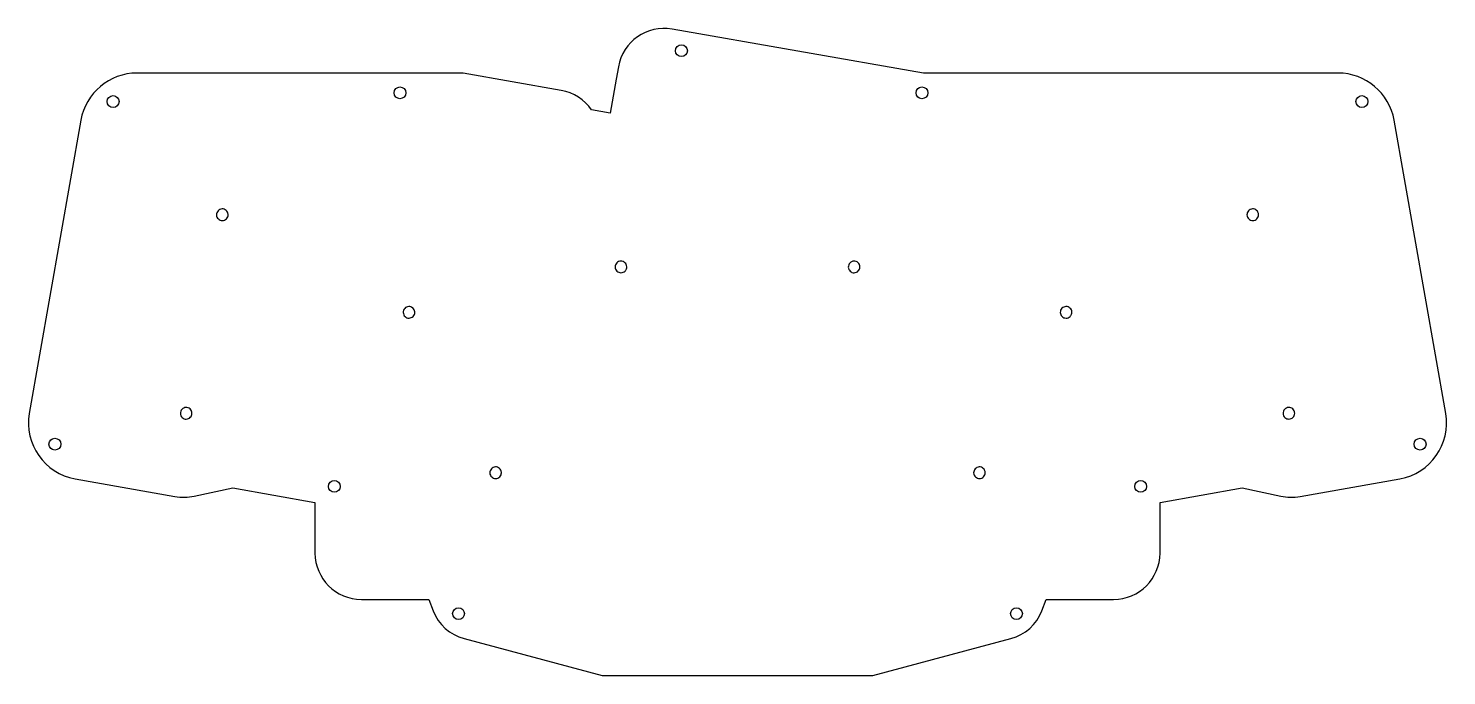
# Model space of a CAD drawing. Header units: millimetres. Extents: x -135 to 135, y -61 to 61.
import ezdxf

# ---------------------------------------------------------------- set-up
doc = ezdxf.new("R2010")
doc.units = ezdxf.units.MM
doc.layers.get('0').update_dxf_attribs({"linetype": 'CONTINUOUS'})

msp = doc.modelspace()

# ---------------------------------------------------------------- linework, layer by layer
msp.add_lwpolyline([(125.67, -24.07, 0.407583), (134.38, -11.64), (124.58, 43.95, 0.363819), (113.89, 52.91), (35.31, 52.91), (-12.42, 61.26, 0.410235), (-22.6, 54.12), (-23.02, 51.72), (-24.16, 45.29), (-27.68, 45.92, 0.200345), (-33.42, 49.61), (-52.06, 52.91), (-113.89, 52.91, 0.363873), (-124.58, 43.95), (-134.38, -11.64, 0.407583), (-125.67, -24.07), (-106.74, -27.4, 0.092835), (-103.05, -27.34), (-95.71, -25.79), (-80.16, -28.56), (-80.15, -38.13, 0.410587), (-71.35, -46.94), (-58.58, -46.94), (-57.74, -49.1, 0.23409), (-51.88, -54.37), (-25.66, -61.39), (25.66, -61.39), (51.88, -54.37, 0.23409), (57.74, -49.1), (58.58, -46.94), (71.35, -46.94, 0.410587), (80.15, -38.13), (80.16, -28.56), (95.71, -25.79), (103.05, -27.34, 0.092835), (106.74, -27.4)], format="xyb", close=True)
for centre, radius in [((-10.64, 57.15), 1.13), ((-118.46, 47.5), 1.13), ((-64.03, 49.16), 1.12), ((34.99, 49.16), 1.12), ((118.46, 47.5), 1.13), ((-129.49, -17.48), 1.13), ((129.49, -17.48), 1.13), ((-76.48, -25.49), 1.12), ((76.48, -25.49), 1.12), ((-52.92, -49.63), 1.12), ((52.92, -49.63), 1.12)]:
    msp.add_circle(centre, radius)
for points, knots in [([(-96.63, 26.04), (-96.63, 25.9), (-96.66, 25.76), (-96.77, 25.5), (-96.84, 25.38), (-97.04, 25.17), (-97.16, 25.09), (-97.43, 24.97), (-97.57, 24.94), (-97.86, 24.94), (-98, 24.96), (-98.26, 25.07), (-98.38, 25.14), (-98.59, 25.34), (-98.68, 25.46), (-98.8, 25.72), (-98.83, 25.86), (-98.84, 26.14), (-98.82, 26.28), (-98.71, 26.56), (-98.64, 26.68), (-98.45, 26.89), (-98.33, 26.98), (-98.07, 27.1), (-97.92, 27.13), (-97.65, 27.14), (-97.51, 27.13), (-97.23, 27.03), (-97.11, 26.96), (-96.89, 26.77), (-96.81, 26.65), (-96.71, 26.45), (-96.68, 26.37), (-96.64, 26.21), (-96.63, 26.12), (-96.63, 26.04)], [0, 0, 0, 0, 0.0425604, 0.0425604, 0.0848582, 0.0848582, 0.1283629, 0.1283629, 0.1722968, 0.1722968, 0.2148038, 0.2148038, 0.2568949, 0.2568949, 0.3002009, 0.3002009, 0.3439421, 0.3439421, 0.3831463, 0.3831463, 0.4192684, 0.4192684, 0.4564407, 0.4564407, 0.4939983, 0.4939983, 0.5267948, 0.5267948, 0.5562591, 0.5562591, 0.5865835, 0.5865835, 0.6036665, 0.6036665, 0.6213106, 0.6213106, 0.6213106, 0.6213106]), ([(98.84, 26.04), (98.84, 25.9), (98.82, 25.76), (98.71, 25.5), (98.63, 25.38), (98.44, 25.17), (98.32, 25.09), (98.05, 24.97), (97.91, 24.94), (97.62, 24.94), (97.48, 24.96), (97.21, 25.07), (97.09, 25.14), (96.89, 25.34), (96.8, 25.46), (96.68, 25.72), (96.65, 25.86), (96.64, 26.14), (96.66, 26.28), (96.76, 26.56), (96.84, 26.68), (97.03, 26.89), (97.15, 26.98), (97.41, 27.1), (97.55, 27.13), (97.83, 27.14), (97.97, 27.13), (98.25, 27.03), (98.37, 26.96), (98.58, 26.77), (98.67, 26.65), (98.77, 26.45), (98.8, 26.37), (98.83, 26.21), (98.84, 26.12), (98.84, 26.04)], [0, 0, 0, 0, 0.0425628, 0.0425628, 0.0848601, 0.0848601, 0.1283634, 0.1283634, 0.1722976, 0.1722976, 0.2148063, 0.2148063, 0.2568977, 0.2568977, 0.3002027, 0.3002027, 0.3439439, 0.3439439, 0.3831891, 0.3831891, 0.4193777, 0.4193777, 0.4566192, 0.4566192, 0.4942453, 0.4942453, 0.527103, 0.527103, 0.556625, 0.556625, 0.5870097, 0.5870097, 0.6041254, 0.6041254, 0.621803, 0.621803, 0.621803, 0.621803]), ([(-21, 16.13), (-21, 16.01), (-21.02, 15.88), (-21.1, 15.68), (-21.13, 15.61), (-21.22, 15.47), (-21.27, 15.41), (-21.32, 15.35), (-21.43, 15.25), (-21.55, 15.17), (-21.82, 15.06), (-21.96, 15.03), (-22.25, 15.03), (-22.39, 15.06), (-22.65, 15.17), (-22.77, 15.25), (-22.97, 15.45), (-23.06, 15.57), (-23.17, 15.83), (-23.2, 15.98), (-23.2, 16.27), (-23.18, 16.41), (-23.07, 16.67), (-23, 16.79), (-22.8, 16.99), (-22.68, 17.08), (-22.41, 17.2), (-22.27, 17.23), (-21.98, 17.23), (-21.84, 17.21), (-21.58, 17.11), (-21.46, 17.03), (-21.25, 16.84), (-21.16, 16.72), (-21.04, 16.46), (-21.01, 16.32), (-21, 16.16), (-21, 16.14), (-21, 16.13)], [0.6594769, 0.6594769, 0.6594769, 0.6594769, 0.7005866, 0.7005866, 0.7244642, 0.7244642, 0.7482541, 0.7482541, 0.7482541, 0.7919421, 0.7919421, 0.8365982, 0.8365982, 0.8803698, 0.8803698, 0.9244424, 0.9244424, 0.9703107, 0.9703107, 1.0171876, 1.0171876, 1.0630972, 1.0630972, 1.1091655, 1.1091655, 1.1571262, 1.1571262, 1.2061499, 1.2061499, 1.2541463, 1.2541463, 1.3021427, 1.3021427, 1.3521232, 1.3521232, 1.4032241, 1.4032241, 1.4077309, 1.4077309, 1.4077309, 1.4077309]), ([(23.22, 16.13), (23.22, 15.99), (23.19, 15.85), (23.09, 15.59), (23.01, 15.47), (22.81, 15.26), (22.69, 15.18), (22.43, 15.06), (22.28, 15.03), (21.99, 15.03), (21.85, 15.05), (21.59, 15.16), (21.47, 15.23), (21.26, 15.43), (21.18, 15.55), (21.06, 15.81), (21.02, 15.95), (21.02, 16.23), (21.04, 16.37), (21.14, 16.65), (21.21, 16.77), (21.41, 16.98), (21.52, 17.07), (21.79, 17.19), (21.93, 17.22), (22.2, 17.23), (22.35, 17.22), (22.63, 17.12), (22.75, 17.05), (22.96, 16.86), (23.05, 16.74), (23.15, 16.54), (23.17, 16.46), (23.21, 16.3), (23.22, 16.21), (23.22, 16.13)], [0, 0, 0, 0, 0.0425586, 0.0425586, 0.0848563, 0.0848563, 0.1283619, 0.1283619, 0.1722958, 0.1722958, 0.2147992, 0.2147992, 0.2568862, 0.2568862, 0.3001872, 0.3001872, 0.3439248, 0.3439248, 0.3831228, 0.3831228, 0.4192346, 0.4192346, 0.4563952, 0.4563952, 0.4939417, 0.4939417, 0.5267465, 0.5267465, 0.5562295, 0.5562295, 0.5865739, 0.5865739, 0.6036676, 0.6036676, 0.6213229, 0.6213229, 0.6213229, 0.6213229]), ([(-61.22, 7.53), (-61.22, 7.38), (-61.25, 7.25), (-61.35, 6.98), (-61.43, 6.86), (-61.63, 6.66), (-61.75, 6.58), (-62.01, 6.46), (-62.16, 6.43), (-62.45, 6.42), (-62.59, 6.45), (-62.85, 6.55), (-62.97, 6.63), (-63.18, 6.82), (-63.26, 6.94), (-63.38, 7.21), (-63.41, 7.35), (-63.42, 7.63), (-63.4, 7.77), (-63.3, 8.04), (-63.23, 8.17), (-63.03, 8.38), (-62.92, 8.46), (-62.65, 8.59), (-62.51, 8.62), (-62.24, 8.63), (-62.09, 8.61), (-61.81, 8.51), (-61.69, 8.44), (-61.48, 8.25), (-61.39, 8.14), (-61.29, 7.93), (-61.27, 7.86), (-61.23, 7.69), (-61.22, 7.61), (-61.22, 7.53)], [0, 0, 0, 0, 0.0425586, 0.0425586, 0.0848563, 0.0848563, 0.1283619, 0.1283619, 0.1722958, 0.1722958, 0.2147994, 0.2147994, 0.256888, 0.256888, 0.3001902, 0.3001902, 0.3439273, 0.3439273, 0.383125, 0.383125, 0.4192383, 0.4192383, 0.4564018, 0.4564018, 0.4939516, 0.4939516, 0.5267594, 0.5267594, 0.5562456, 0.5562456, 0.5865933, 0.5865933, 0.603689, 0.603689, 0.6213462, 0.6213462, 0.6213462, 0.6213462]), ([(63.43, 7.53), (63.43, 7.41), (63.41, 7.28), (63.33, 7.07), (63.3, 7), (63.21, 6.87), (63.16, 6.81), (63.11, 6.75), (63, 6.65), (62.88, 6.57), (62.61, 6.45), (62.47, 6.43), (62.18, 6.43), (62.04, 6.46), (61.78, 6.56), (61.66, 6.64), (61.46, 6.84), (61.37, 6.96), (61.26, 7.23), (61.23, 7.37), (61.23, 7.66), (61.25, 7.8), (61.36, 8.06), (61.43, 8.18), (61.63, 8.39), (61.75, 8.47), (62.01, 8.59), (62.16, 8.62), (62.45, 8.63), (62.59, 8.61), (62.85, 8.51), (62.97, 8.43), (63.18, 8.24), (63.27, 8.12), (63.39, 7.85), (63.42, 7.71), (63.43, 7.55), (63.43, 7.54), (63.43, 7.53)], [0.6594783, 0.6594783, 0.6594783, 0.6594783, 0.7005872, 0.7005872, 0.7244655, 0.7244655, 0.7482563, 0.7482563, 0.7482563, 0.7919453, 0.7919453, 0.8366028, 0.8366028, 0.8803736, 0.8803736, 0.9244483, 0.9244483, 0.9703193, 0.9703193, 1.017197, 1.017197, 1.0631056, 1.0631056, 1.1091745, 1.1091745, 1.1571369, 1.1571369, 1.2061609, 1.2061609, 1.2541547, 1.2541547, 1.3021513, 1.3021513, 1.3521313, 1.3521313, 1.4032294, 1.4032294, 1.4077345, 1.4077345, 1.4077345, 1.4077345]), ([(-103.49, -11.63), (-103.49, -11.77), (-103.52, -11.91), (-103.62, -12.17), (-103.7, -12.29), (-103.9, -12.49), (-104.02, -12.58), (-104.29, -12.69), (-104.43, -12.73), (-104.72, -12.73), (-104.86, -12.7), (-105.12, -12.6), (-105.24, -12.53), (-105.45, -12.33), (-105.53, -12.21), (-105.65, -11.95), (-105.69, -11.8), (-105.69, -11.53), (-105.67, -11.38), (-105.57, -11.11), (-105.5, -10.99), (-105.31, -10.78), (-105.19, -10.69), (-104.92, -10.57), (-104.78, -10.53), (-104.51, -10.52), (-104.36, -10.54), (-104.09, -10.64), (-103.96, -10.71), (-103.75, -10.9), (-103.66, -11.02), (-103.57, -11.22), (-103.54, -11.3), (-103.5, -11.46), (-103.49, -11.54), (-103.49, -11.63)], [0, 0, 0, 0, 0.0425604, 0.0425604, 0.0848582, 0.0848582, 0.1283629, 0.1283629, 0.1722968, 0.1722968, 0.2148031, 0.2148031, 0.2568918, 0.2568918, 0.3001946, 0.3001946, 0.343934, 0.343934, 0.3831357, 0.3831357, 0.4192525, 0.4192525, 0.4564182, 0.4564182, 0.4939699, 0.4939699, 0.5267694, 0.5267694, 0.5562398, 0.5562398, 0.5865705, 0.5865705, 0.603657, 0.603657, 0.6213047, 0.6213047, 0.6213047, 0.6213047]), ([(105.7, -11.63), (105.7, -11.77), (105.68, -11.91), (105.57, -12.17), (105.49, -12.29), (105.29, -12.49), (105.17, -12.58), (104.91, -12.69), (104.76, -12.72), (104.48, -12.73), (104.34, -12.7), (104.07, -12.6), (103.95, -12.52), (103.74, -12.33), (103.66, -12.21), (103.54, -11.95), (103.51, -11.8), (103.5, -11.53), (103.52, -11.38), (103.62, -11.11), (103.7, -10.99), (103.89, -10.78), (104.01, -10.69), (104.27, -10.57), (104.41, -10.53), (104.69, -10.52), (104.83, -10.54), (105.11, -10.64), (105.23, -10.71), (105.44, -10.9), (105.53, -11.02), (105.63, -11.22), (105.66, -11.3), (105.69, -11.46), (105.7, -11.54), (105.7, -11.63)], [0, 0, 0, 0, 0.0425628, 0.0425628, 0.0848601, 0.0848601, 0.1283634, 0.1283634, 0.1722976, 0.1722976, 0.2148063, 0.2148063, 0.2568977, 0.2568977, 0.3002027, 0.3002027, 0.3439439, 0.3439439, 0.3831891, 0.3831891, 0.4193777, 0.4193777, 0.4566192, 0.4566192, 0.4942453, 0.4942453, 0.527103, 0.527103, 0.556625, 0.556625, 0.5870097, 0.5870097, 0.6041254, 0.6041254, 0.621803, 0.621803, 0.621803, 0.621803]), ([(-44.78, -22.9), (-44.78, -23.04), (-44.81, -23.18), (-44.91, -23.45), (-44.99, -23.56), (-45.19, -23.77), (-45.31, -23.85), (-45.58, -23.97), (-45.72, -24), (-46.01, -24), (-46.15, -23.98), (-46.41, -23.88), (-46.53, -23.8), (-46.74, -23.61), (-46.82, -23.49), (-46.94, -23.22), (-46.98, -23.08), (-46.98, -22.8), (-46.96, -22.66), (-46.86, -22.38), (-46.79, -22.26), (-46.59, -22.05), (-46.48, -21.97), (-46.21, -21.84), (-46.07, -21.81), (-45.8, -21.8), (-45.65, -21.81), (-45.37, -21.92), (-45.25, -21.99), (-45.04, -22.18), (-44.95, -22.29), (-44.85, -22.5), (-44.83, -22.57), (-44.79, -22.73), (-44.78, -22.82), (-44.78, -22.9)], [0, 0, 0, 0, 0.0425586, 0.0425586, 0.084856, 0.084856, 0.1283617, 0.1283617, 0.1722969, 0.1722969, 0.2148039, 0.2148039, 0.2568949, 0.2568949, 0.3002009, 0.3002009, 0.3439419, 0.3439419, 0.3831449, 0.3831449, 0.4192649, 0.4192649, 0.456435, 0.456435, 0.4939904, 0.4939904, 0.526786, 0.526786, 0.5562507, 0.5562507, 0.5865752, 0.5865752, 0.6036577, 0.6036577, 0.6213013, 0.6213013, 0.6213013, 0.6213013]), ([(47, -22.9), (47, -23.04), (46.97, -23.18), (46.86, -23.44), (46.79, -23.56), (46.59, -23.77), (46.47, -23.85), (46.2, -23.97), (46.06, -24), (45.77, -24), (45.63, -23.98), (45.37, -23.88), (45.25, -23.8), (45.04, -23.6), (44.95, -23.49), (44.83, -23.22), (44.8, -23.08), (44.79, -22.8), (44.81, -22.66), (44.92, -22.38), (44.99, -22.26), (45.18, -22.05), (45.3, -21.97), (45.56, -21.84), (45.71, -21.81), (45.98, -21.8), (46.12, -21.81), (46.4, -21.91), (46.52, -21.99), (46.74, -22.18), (46.82, -22.29), (46.92, -22.5), (46.95, -22.57), (46.99, -22.73), (47, -22.82), (47, -22.9)], [0, 0, 0, 0, 0.0425586, 0.0425586, 0.084856, 0.084856, 0.1283617, 0.1283617, 0.1722969, 0.1722969, 0.2148039, 0.2148039, 0.2568949, 0.2568949, 0.3002009, 0.3002009, 0.3439419, 0.3439419, 0.3831449, 0.3831449, 0.4192649, 0.4192649, 0.456435, 0.456435, 0.4939904, 0.4939904, 0.526786, 0.526786, 0.5562507, 0.5562507, 0.5865752, 0.5865752, 0.6036577, 0.6036577, 0.6213013, 0.6213013, 0.6213013, 0.6213013])]:
    msp.add_open_spline(points, degree=3, knots=knots)

doc.saveas('drawing.dxf')
